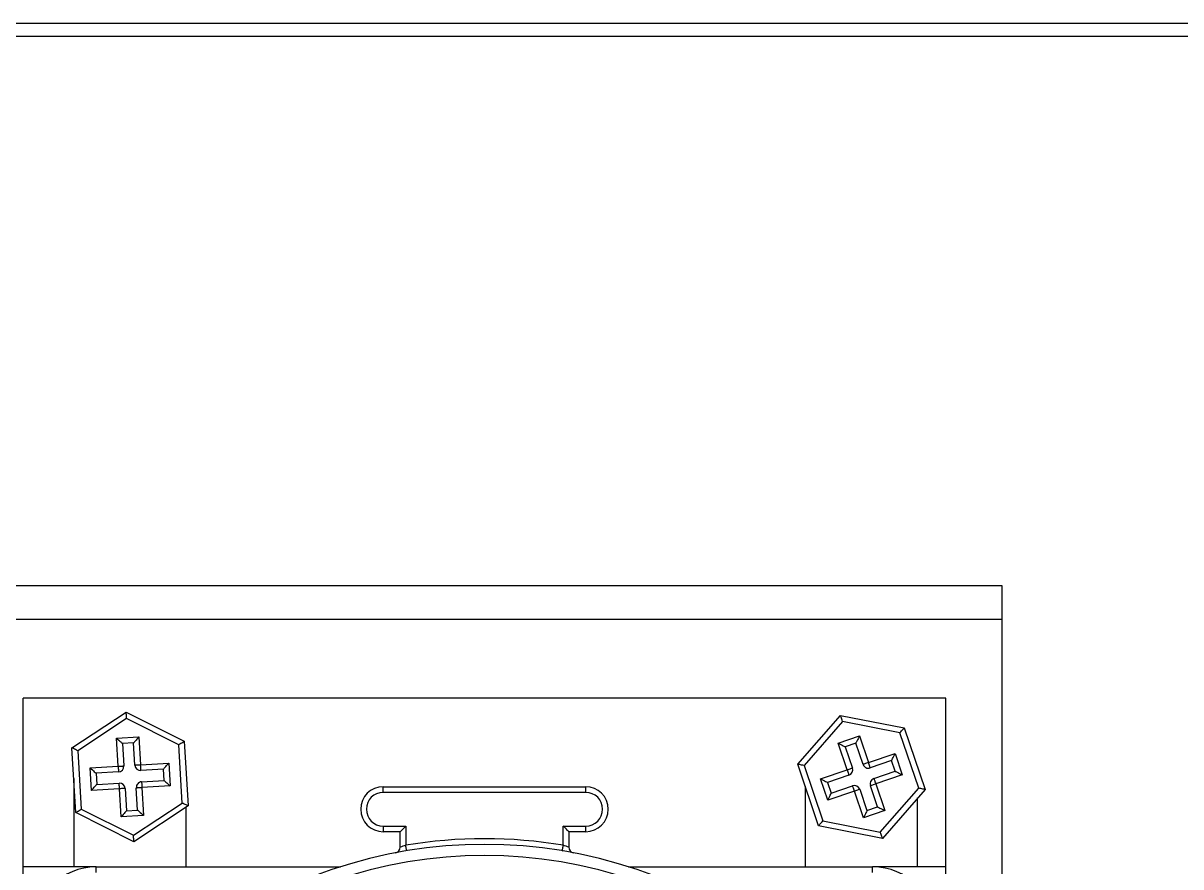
# Model space of a CAD drawing. Header units: millimetres. Extents: x 4754612 to 5801174, y 2368242 to 2777223.
# Drawn here: x 4950218.8 to 4950292.3, y 2446789.9 to 2446843.4 of the extents above; entities that cross this region are included whole.
import ezdxf

# ---------------------------------------------------------------- set-up
doc = ezdxf.new("R2010")
doc.units = ezdxf.units.MM
doc.header["$LTSCALE"] = 1000
doc.layers.add('(주)하나기공-LEADER', color=7, linetype='Continuous')

msp = doc.modelspace()

# ---------------------------------------------------------------- linework, layer by layer
at = {"layer": '(주)하나기공-LEADER', "color": 8, "linetype": 'ByBlock', "lineweight": -2}
for p, q in [((4950280.925, 2446805.583), (4950088.068, 2446805.583)), ((4950218.797, 2446789.868), (4950218.797, 2446800.583)), ((4950277.368, 2446800.583), (4950218.797, 2446800.583)), ((4950277.368, 2446789.868), (4950277.368, 2446800.583)), ((4950221.895, 2446797.429), (4950225.337, 2446799.699)), ((4950225.362, 2446799.288), (4950222.264, 2446797.244)), ((4950225.337, 2446799.699), (4950229.025, 2446797.853)), ((4950228.681, 2446797.626), (4950225.362, 2446799.288)), ((4950267.965, 2446796.383), (4950270.681, 2446799.486)), ((4950270.814, 2446799.096), (4950268.37, 2446796.303)), ((4950270.681, 2446799.486), (4950274.726, 2446798.686)), ((4950274.455, 2446798.376), (4950270.814, 2446799.096)), ((4950275.652, 2446794.863), (4950274.455, 2446798.376)), ((4950274.726, 2446798.686), (4950276.056, 2446794.783)), ((4950224.721, 2446798.036), (4950226.147, 2446798.121)), ((4950224.827, 2446796.253), (4950224.721, 2446798.036)), ((4950225.812, 2446797.743), (4950225.099, 2446797.701)), ((4950225.099, 2446797.701), (4950225.183, 2446796.275)), ((4950225.896, 2446796.317), (4950225.812, 2446797.743)), ((4950226.147, 2446798.121), (4950226.253, 2446796.338)), ((4950228.901, 2446793.921), (4950228.681, 2446797.626)), ((4950229.025, 2446797.853), (4950229.27, 2446793.736)), ((4950270.528, 2446797.719), (4950271.881, 2446798.179)), ((4950271.104, 2446796.028), (4950270.528, 2446797.719)), ((4950271.658, 2446797.726), (4950270.982, 2446797.496)), ((4950272.119, 2446796.374), (4950271.658, 2446797.726)), ((4950271.881, 2446798.179), (4950272.457, 2446796.489)), ((4950222.14, 2446793.312), (4950221.895, 2446797.429)), ((4950222.264, 2446797.244), (4950222.484, 2446793.539)), ((4950270.982, 2446797.496), (4950271.442, 2446796.144)), ((4950272.457, 2446796.489), (4950274.147, 2446797.065)), ((4950274.147, 2446797.065), (4950274.608, 2446795.713)), ((4950223.044, 2446796.147), (4950224.827, 2446796.253)), ((4950223.129, 2446794.721), (4950223.044, 2446796.147)), ((4950226.253, 2446796.338), (4950228.035, 2446796.444)), ((4950228.035, 2446796.444), (4950228.12, 2446795.018)), ((4950269.295, 2446792.479), (4950267.965, 2446796.383)), ((4950268.37, 2446796.303), (4950269.567, 2446792.789)), ((4950273.924, 2446796.612), (4950272.572, 2446796.151)), ((4950274.154, 2446795.936), (4950273.924, 2446796.612)), ((4950222.011, 2446795.477), (4950222.011, 2446789.868)), ((4950224.848, 2446795.897), (4950223.422, 2446795.812)), ((4950223.422, 2446795.812), (4950223.464, 2446795.099)), ((4950227.7, 2446796.066), (4950226.274, 2446795.982)), ((4950227.743, 2446795.353), (4950227.7, 2446796.066)), ((4950269.414, 2446795.452), (4950271.104, 2446796.028)), ((4950269.875, 2446794.1), (4950269.414, 2446795.452)), ((4950271.22, 2446795.69), (4950269.867, 2446795.23)), ((4950272.802, 2446795.475), (4950274.154, 2446795.936)), ((4950274.608, 2446795.713), (4950272.917, 2446795.137)), ((4950224.912, 2446794.827), (4950223.129, 2446794.721)), ((4950223.464, 2446795.099), (4950224.89, 2446795.184)), ((4950225.018, 2446793.045), (4950224.912, 2446794.827)), ((4950225.268, 2446794.848), (4950225.353, 2446793.422)), ((4950226.066, 2446793.465), (4950225.981, 2446794.891)), ((4950226.317, 2446795.269), (4950227.743, 2446795.353)), ((4950228.12, 2446795.018), (4950226.338, 2446794.912)), ((4950226.338, 2446794.912), (4950226.444, 2446793.13)), ((4950241.654, 2446794.599), (4950241.654, 2446794.956)), ((4950241.654, 2446794.956), (4950254.511, 2446794.956)), ((4950254.511, 2446794.599), (4950254.511, 2446794.956)), ((4950268.439, 2446794.991), (4950268.439, 2446789.868)), ((4950269.867, 2446795.23), (4950270.098, 2446794.553)), ((4950271.565, 2446794.676), (4950269.875, 2446794.1)), ((4950270.098, 2446794.553), (4950271.45, 2446795.014)), ((4950272.141, 2446792.986), (4950271.565, 2446794.676)), ((4950271.903, 2446794.791), (4950272.364, 2446793.439)), ((4950273.04, 2446793.67), (4950272.579, 2446795.022)), ((4950272.917, 2446795.137), (4950273.493, 2446793.447)), ((4950273.208, 2446792.07), (4950275.652, 2446794.863)), ((4950276.056, 2446794.783), (4950273.341, 2446791.679)), ((4950254.511, 2446794.599), (4950241.654, 2446794.599)), ((4950275.582, 2446789.868), (4950275.582, 2446794.241)), ((4950225.827, 2446791.466), (4950222.14, 2446793.312)), ((4950222.484, 2446793.539), (4950225.803, 2446791.878)), ((4950225.353, 2446793.422), (4950226.066, 2446793.465)), ((4950225.803, 2446791.878), (4950228.901, 2446793.921)), ((4950229.27, 2446793.736), (4950225.827, 2446791.466)), ((4950229.154, 2446789.868), (4950229.154, 2446793.66)), ((4950273.493, 2446793.447), (4950272.141, 2446792.986)), ((4950272.364, 2446793.439), (4950273.04, 2446793.67)), ((4950226.444, 2446793.13), (4950225.018, 2446793.045)), ((4950273.341, 2446791.679), (4950269.295, 2446792.479)), ((4950269.567, 2446792.789), (4950273.208, 2446792.07)), ((4950241.654, 2446792.456), (4950243.082, 2446792.456)), ((4950241.654, 2446792.456), (4950241.654, 2446792.099)), ((4950242.725, 2446792.099), (4950241.654, 2446792.099)), ((4950243.082, 2446792.456), (4950242.725, 2446792.099)), ((4950242.725, 2446791.111), (4950242.725, 2446792.099)), ((4950243.082, 2446792.456), (4950243.082, 2446791.24)), ((4950253.082, 2446791.24), (4950253.082, 2446792.456)), ((4950253.082, 2446792.456), (4950254.511, 2446792.456)), ((4950253.439, 2446792.099), (4950253.439, 2446791.111)), ((4950254.511, 2446792.099), (4950253.439, 2446792.099)), ((4950254.511, 2446792.099), (4950254.511, 2446792.456)), ((4950218.797, 2446767.804), (4950218.797, 2446789.868)), ((4950223.439, 2446789.868), (4950218.797, 2446789.868)), ((4950223.439, 2446789.511), (4950223.439, 2446789.868)), ((4950223.439, 2446789.868), (4950238.935, 2446789.868)), ((4950257.23, 2446789.868), (4950272.725, 2446789.868)), ((4950277.368, 2446789.868), (4950272.725, 2446789.868)), ((4950272.725, 2446789.511), (4950272.725, 2446789.868)), ((4950277.368, 2446767.804), (4950277.368, 2446789.868))]:
    msp.add_line(p, q, dxfattribs=at)
at = {"layer": '(주)하나기공-LEADER', "color": 4}
msp.add_lwpolyline([(4950364.925, 2446842.583), (4950065.782, 2446842.583), (4950065.782, 2446843.44), (4950065.782, 2446843.44), (4950364.925, 2446843.44)], dxfattribs=at)
at = {"layer": '(주)하나기공-LEADER', "color": 8, "linetype": 'ByBlock', "lineweight": -2}
msp.add_lwpolyline([(4950280.925, 2446702.726), (4950088.068, 2446702.726), (4950088.068, 2446805.583), (4950088.068, 2446807.726), (4950280.925, 2446807.726), (4950280.925, 2446805.583)], close=True, dxfattribs=at)
for points in [[(4950225.362, 2446799.288), (4950225.357, 2446799.368), (4950225.353, 2446799.445), (4950225.348, 2446799.516), (4950225.345, 2446799.579), (4950225.342, 2446799.63), (4950225.339, 2446799.668), (4950225.338, 2446799.691), (4950225.337, 2446799.699)], [(4950270.814, 2446799.096), (4950270.788, 2446799.172), (4950270.763, 2446799.245), (4950270.74, 2446799.313), (4950270.72, 2446799.372), (4950270.703, 2446799.42), (4950270.691, 2446799.457), (4950270.683, 2446799.479), (4950270.681, 2446799.486)], [(4950274.455, 2446798.376), (4950274.508, 2446798.437), (4950274.559, 2446798.495), (4950274.606, 2446798.548), (4950274.647, 2446798.595), (4950274.681, 2446798.634), (4950274.706, 2446798.663), (4950274.721, 2446798.68), (4950274.726, 2446798.686)], [(4950224.721, 2446798.036), (4950224.795, 2446797.97), (4950224.865, 2446797.908), (4950224.931, 2446797.85), (4950224.988, 2446797.799), (4950225.035, 2446797.757), (4950225.07, 2446797.726), (4950225.091, 2446797.707), (4950225.099, 2446797.701)], [(4950226.147, 2446798.121), (4950226.081, 2446798.047), (4950226.019, 2446797.976), (4950225.961, 2446797.911), (4950225.91, 2446797.854), (4950225.868, 2446797.807), (4950225.837, 2446797.772), (4950225.818, 2446797.75), (4950225.812, 2446797.743)], [(4950228.681, 2446797.626), (4950228.748, 2446797.67), (4950228.812, 2446797.713), (4950228.872, 2446797.752), (4950228.924, 2446797.787), (4950228.967, 2446797.815), (4950228.999, 2446797.836), (4950229.018, 2446797.849), (4950229.025, 2446797.853)], [(4950270.528, 2446797.719), (4950270.617, 2446797.675), (4950270.702, 2446797.633), (4950270.78, 2446797.595), (4950270.849, 2446797.561), (4950270.905, 2446797.533), (4950270.947, 2446797.513), (4950270.973, 2446797.5), (4950270.982, 2446797.496)], [(4950271.881, 2446798.179), (4950271.837, 2446798.091), (4950271.795, 2446798.006), (4950271.757, 2446797.928), (4950271.723, 2446797.859), (4950271.695, 2446797.803), (4950271.675, 2446797.761), (4950271.662, 2446797.735), (4950271.658, 2446797.726)], [(4950222.264, 2446797.244), (4950222.192, 2446797.28), (4950222.122, 2446797.315), (4950222.059, 2446797.347), (4950222.003, 2446797.375), (4950221.957, 2446797.398), (4950221.923, 2446797.415), (4950221.902, 2446797.425), (4950221.895, 2446797.429)], [(4950273.924, 2446796.612), (4950273.928, 2446796.621), (4950273.941, 2446796.646), (4950273.962, 2446796.688), (4950273.989, 2446796.745), (4950274.023, 2446796.813), (4950274.062, 2446796.892), (4950274.103, 2446796.977), (4950274.147, 2446797.065)], [(4950223.044, 2446796.147), (4950223.118, 2446796.082), (4950223.189, 2446796.019), (4950223.254, 2446795.961), (4950223.311, 2446795.91), (4950223.358, 2446795.868), (4950223.393, 2446795.837), (4950223.415, 2446795.818), (4950223.422, 2446795.812)], [(4950224.827, 2446796.253), (4950224.896, 2446796.257), (4950224.963, 2446796.261), (4950225.025, 2446796.265), (4950225.079, 2446796.268), (4950225.123, 2446796.271), (4950225.156, 2446796.273), (4950225.177, 2446796.274), (4950225.183, 2446796.275)], [(4950224.827, 2446796.253), (4950224.831, 2446796.184), (4950224.835, 2446796.117), (4950224.839, 2446796.055), (4950224.842, 2446796.001), (4950224.845, 2446795.957), (4950224.846, 2446795.924), (4950224.848, 2446795.904), (4950224.848, 2446795.897)], [(4950226.253, 2446796.338), (4950226.183, 2446796.334), (4950226.116, 2446796.33), (4950226.055, 2446796.326), (4950226.001, 2446796.323), (4950225.956, 2446796.32), (4950225.924, 2446796.319), (4950225.903, 2446796.317), (4950225.896, 2446796.317)], [(4950226.274, 2446795.982), (4950226.274, 2446795.988), (4950226.273, 2446796.009), (4950226.271, 2446796.042), (4950226.268, 2446796.086), (4950226.265, 2446796.14), (4950226.261, 2446796.202), (4950226.257, 2446796.269), (4950226.253, 2446796.338)], [(4950227.7, 2446796.066), (4950227.707, 2446796.074), (4950227.726, 2446796.095), (4950227.757, 2446796.13), (4950227.798, 2446796.177), (4950227.849, 2446796.234), (4950227.907, 2446796.3), (4950227.97, 2446796.37), (4950228.035, 2446796.444)], [(4950268.37, 2446796.303), (4950268.291, 2446796.318), (4950268.215, 2446796.333), (4950268.145, 2446796.347), (4950268.084, 2446796.359), (4950268.033, 2446796.369), (4950267.996, 2446796.376), (4950267.973, 2446796.381), (4950267.965, 2446796.383)], [(4950271.104, 2446796.028), (4950271.17, 2446796.051), (4950271.234, 2446796.073), (4950271.292, 2446796.092), (4950271.343, 2446796.11), (4950271.385, 2446796.124), (4950271.417, 2446796.135), (4950271.436, 2446796.141), (4950271.442, 2446796.144)], [(4950272.457, 2446796.489), (4950272.391, 2446796.467), (4950272.327, 2446796.445), (4950272.269, 2446796.425), (4950272.218, 2446796.408), (4950272.176, 2446796.393), (4950272.144, 2446796.383), (4950272.125, 2446796.376), (4950272.119, 2446796.374)], [(4950272.572, 2446796.151), (4950272.57, 2446796.158), (4950272.563, 2446796.177), (4950272.552, 2446796.208), (4950272.538, 2446796.25), (4950272.521, 2446796.301), (4950272.501, 2446796.36), (4950272.479, 2446796.423), (4950272.457, 2446796.489)], [(4950269.414, 2446795.452), (4950269.503, 2446795.409), (4950269.588, 2446795.367), (4950269.666, 2446795.329), (4950269.735, 2446795.295), (4950269.791, 2446795.267), (4950269.833, 2446795.247), (4950269.859, 2446795.234), (4950269.867, 2446795.23)], [(4950271.104, 2446796.028), (4950271.127, 2446795.962), (4950271.148, 2446795.899), (4950271.168, 2446795.841), (4950271.186, 2446795.789), (4950271.2, 2446795.747), (4950271.211, 2446795.716), (4950271.217, 2446795.697), (4950271.22, 2446795.69)], [(4950272.802, 2446795.475), (4950272.804, 2446795.469), (4950272.811, 2446795.449), (4950272.822, 2446795.418), (4950272.836, 2446795.376), (4950272.853, 2446795.325), (4950272.873, 2446795.266), (4950272.895, 2446795.203), (4950272.917, 2446795.137)], [(4950274.154, 2446795.936), (4950274.163, 2446795.932), (4950274.189, 2446795.919), (4950274.231, 2446795.898), (4950274.287, 2446795.871), (4950274.356, 2446795.837), (4950274.434, 2446795.798), (4950274.519, 2446795.756), (4950274.608, 2446795.713)], [(4950223.129, 2446794.721), (4950223.195, 2446794.795), (4950223.257, 2446794.866), (4950223.315, 2446794.931), (4950223.366, 2446794.988), (4950223.408, 2446795.035), (4950223.439, 2446795.07), (4950223.458, 2446795.092), (4950223.464, 2446795.099)], [(4950224.912, 2446794.827), (4950224.908, 2446794.897), (4950224.904, 2446794.964), (4950224.9, 2446795.025), (4950224.897, 2446795.079), (4950224.894, 2446795.124), (4950224.892, 2446795.157), (4950224.891, 2446795.177), (4950224.89, 2446795.184)], [(4950225.268, 2446794.848), (4950225.261, 2446794.848), (4950225.241, 2446794.847), (4950225.208, 2446794.845), (4950225.164, 2446794.842), (4950225.11, 2446794.839), (4950225.048, 2446794.835), (4950224.981, 2446794.831), (4950224.912, 2446794.827)], [(4950225.981, 2446794.891), (4950225.988, 2446794.891), (4950226.008, 2446794.892), (4950226.041, 2446794.894), (4950226.086, 2446794.897), (4950226.14, 2446794.9), (4950226.201, 2446794.904), (4950226.268, 2446794.908), (4950226.338, 2446794.912)], [(4950226.317, 2446795.269), (4950226.317, 2446795.262), (4950226.318, 2446795.241), (4950226.32, 2446795.209), (4950226.323, 2446795.164), (4950226.326, 2446795.11), (4950226.33, 2446795.049), (4950226.334, 2446794.982), (4950226.338, 2446794.912)], [(4950227.743, 2446795.353), (4950227.75, 2446795.347), (4950227.771, 2446795.328), (4950227.806, 2446795.297), (4950227.853, 2446795.255), (4950227.91, 2446795.204), (4950227.976, 2446795.146), (4950228.047, 2446795.084), (4950228.12, 2446795.018)], [(4950271.565, 2446794.676), (4950271.543, 2446794.742), (4950271.521, 2446794.806), (4950271.501, 2446794.864), (4950271.484, 2446794.915), (4950271.469, 2446794.957), (4950271.459, 2446794.989), (4950271.452, 2446795.008), (4950271.45, 2446795.014)], [(4950271.903, 2446794.791), (4950271.897, 2446794.789), (4950271.877, 2446794.783), (4950271.846, 2446794.772), (4950271.804, 2446794.758), (4950271.753, 2446794.74), (4950271.695, 2446794.72), (4950271.631, 2446794.699), (4950271.565, 2446794.676)], [(4950272.579, 2446795.022), (4950272.586, 2446795.024), (4950272.605, 2446795.031), (4950272.636, 2446795.041), (4950272.678, 2446795.056), (4950272.73, 2446795.073), (4950272.788, 2446795.093), (4950272.851, 2446795.114), (4950272.917, 2446795.137)], [(4950276.056, 2446794.783), (4950276.05, 2446794.784), (4950276.032, 2446794.788), (4950276.002, 2446794.794), (4950275.962, 2446794.802), (4950275.912, 2446794.811), (4950275.854, 2446794.823), (4950275.79, 2446794.835), (4950275.722, 2446794.849), (4950275.652, 2446794.863)], [(4950269.875, 2446794.1), (4950269.918, 2446794.189), (4950269.96, 2446794.274), (4950269.999, 2446794.352), (4950270.032, 2446794.421), (4950270.06, 2446794.477), (4950270.081, 2446794.519), (4950270.093, 2446794.545), (4950270.098, 2446794.553)], [(4950222.14, 2446793.312), (4950222.146, 2446793.317), (4950222.166, 2446793.33), (4950222.198, 2446793.351), (4950222.24, 2446793.379), (4950222.293, 2446793.413), (4950222.352, 2446793.452), (4950222.417, 2446793.495), (4950222.484, 2446793.539)], [(4950225.353, 2446793.422), (4950225.347, 2446793.415), (4950225.328, 2446793.394), (4950225.297, 2446793.359), (4950225.255, 2446793.312), (4950225.204, 2446793.255), (4950225.146, 2446793.189), (4950225.083, 2446793.118), (4950225.018, 2446793.045)], [(4950226.066, 2446793.465), (4950226.073, 2446793.458), (4950226.095, 2446793.439), (4950226.13, 2446793.408), (4950226.177, 2446793.367), (4950226.234, 2446793.316), (4950226.299, 2446793.258), (4950226.37, 2446793.195), (4950226.444, 2446793.13)], [(4950229.27, 2446793.736), (4950229.264, 2446793.739), (4950229.248, 2446793.748), (4950229.22, 2446793.761), (4950229.184, 2446793.78), (4950229.138, 2446793.802), (4950229.085, 2446793.829), (4950229.027, 2446793.858), (4950228.965, 2446793.889), (4950228.901, 2446793.921)], [(4950272.364, 2446793.439), (4950272.36, 2446793.43), (4950272.347, 2446793.405), (4950272.326, 2446793.363), (4950272.299, 2446793.306), (4950272.265, 2446793.238), (4950272.226, 2446793.159), (4950272.185, 2446793.074), (4950272.141, 2446792.986)], [(4950273.04, 2446793.67), (4950273.049, 2446793.665), (4950273.075, 2446793.653), (4950273.116, 2446793.632), (4950273.173, 2446793.604), (4950273.242, 2446793.571), (4950273.32, 2446793.532), (4950273.405, 2446793.49), (4950273.493, 2446793.447)], [(4950269.295, 2446792.479), (4950269.301, 2446792.485), (4950269.316, 2446792.503), (4950269.341, 2446792.531), (4950269.375, 2446792.57), (4950269.416, 2446792.617), (4950269.463, 2446792.671), (4950269.514, 2446792.729), (4950269.567, 2446792.789)], [(4950225.827, 2446791.466), (4950225.827, 2446791.474), (4950225.825, 2446791.497), (4950225.823, 2446791.535), (4950225.82, 2446791.587), (4950225.816, 2446791.649), (4950225.812, 2446791.72), (4950225.807, 2446791.797), (4950225.803, 2446791.878)], [(4950253.439, 2446792.099), (4950253.433, 2446792.106), (4950253.412, 2446792.126), (4950253.379, 2446792.159), (4950253.335, 2446792.203), (4950253.281, 2446792.257), (4950253.219, 2446792.319), (4950253.152, 2446792.386), (4950253.082, 2446792.456)], [(4950273.341, 2446791.679), (4950273.338, 2446791.687), (4950273.331, 2446791.709), (4950273.319, 2446791.745), (4950273.302, 2446791.793), (4950273.282, 2446791.853), (4950273.259, 2446791.92), (4950273.234, 2446791.993), (4950273.208, 2446792.07)], [(4950243.141, 2446790.887), (4950243.14, 2446790.894), (4950243.137, 2446790.914), (4950243.131, 2446790.947), (4950243.124, 2446790.99), (4950243.115, 2446791.044), (4950243.105, 2446791.105), (4950243.094, 2446791.171), (4950243.082, 2446791.24)], [(4950253.023, 2446790.887), (4950253.025, 2446790.894), (4950253.028, 2446790.914), (4950253.033, 2446790.947), (4950253.041, 2446790.99), (4950253.05, 2446791.044), (4950253.06, 2446791.105), (4950253.071, 2446791.171), (4950253.082, 2446791.24)]]:
    msp.add_lwpolyline(points, dxfattribs=at)
for centre, radius, start, end in [((4950224.827, 2446796.253), 0.357, 273.40405, 3.40405), ((4950226.253, 2446796.338), 0.357, 183.40405, 273.40405), ((4950271.104, 2446796.028), 0.357, 288.81649, 18.81649), ((4950272.457, 2446796.489), 0.357, 198.81649, 288.81649), ((4950272.917, 2446795.137), 0.357, 108.81649, 198.81649), ((4950224.912, 2446794.827), 0.357, 3.40405, 93.40405), ((4950226.338, 2446794.912), 0.357, 93.40405, 183.40405), ((4950241.654, 2446793.527), 1.429, 90, 270), ((4950254.511, 2446793.527), 1.429, 270, 90), ((4950271.565, 2446794.676), 0.357, 18.81649, 108.81649), ((4950241.654, 2446793.527), 1.071, 90, 270), ((4950254.511, 2446793.527), 1.071, 270, 90), ((4950248.082, 2446761.297), 30, 51.83714, 128.16286), ((4950242.368, 2446791.111), 0.357, 280.84982, 0), ((4950245.852, 2446782.954), 8.736, 108.48293, 110.97154), ((4950248.082, 2446761.297), 30.357, 80.51985, 99.48015), ((4950250.327, 2446782.992), 8.695, 69.02264, 71.52288), ((4950253.797, 2446791.111), 0.357, 180, 259.15018), ((4950248.082, 2446761.297), 29.286, 51.14106, 128.85894), ((4950223.439, 2446785.94), 3.929, 90, 180), ((4950272.725, 2446785.94), 3.929, 0, 90)]:
    msp.add_arc(centre, radius, start, end, dxfattribs=at)

doc.saveas('drawing.dxf')
